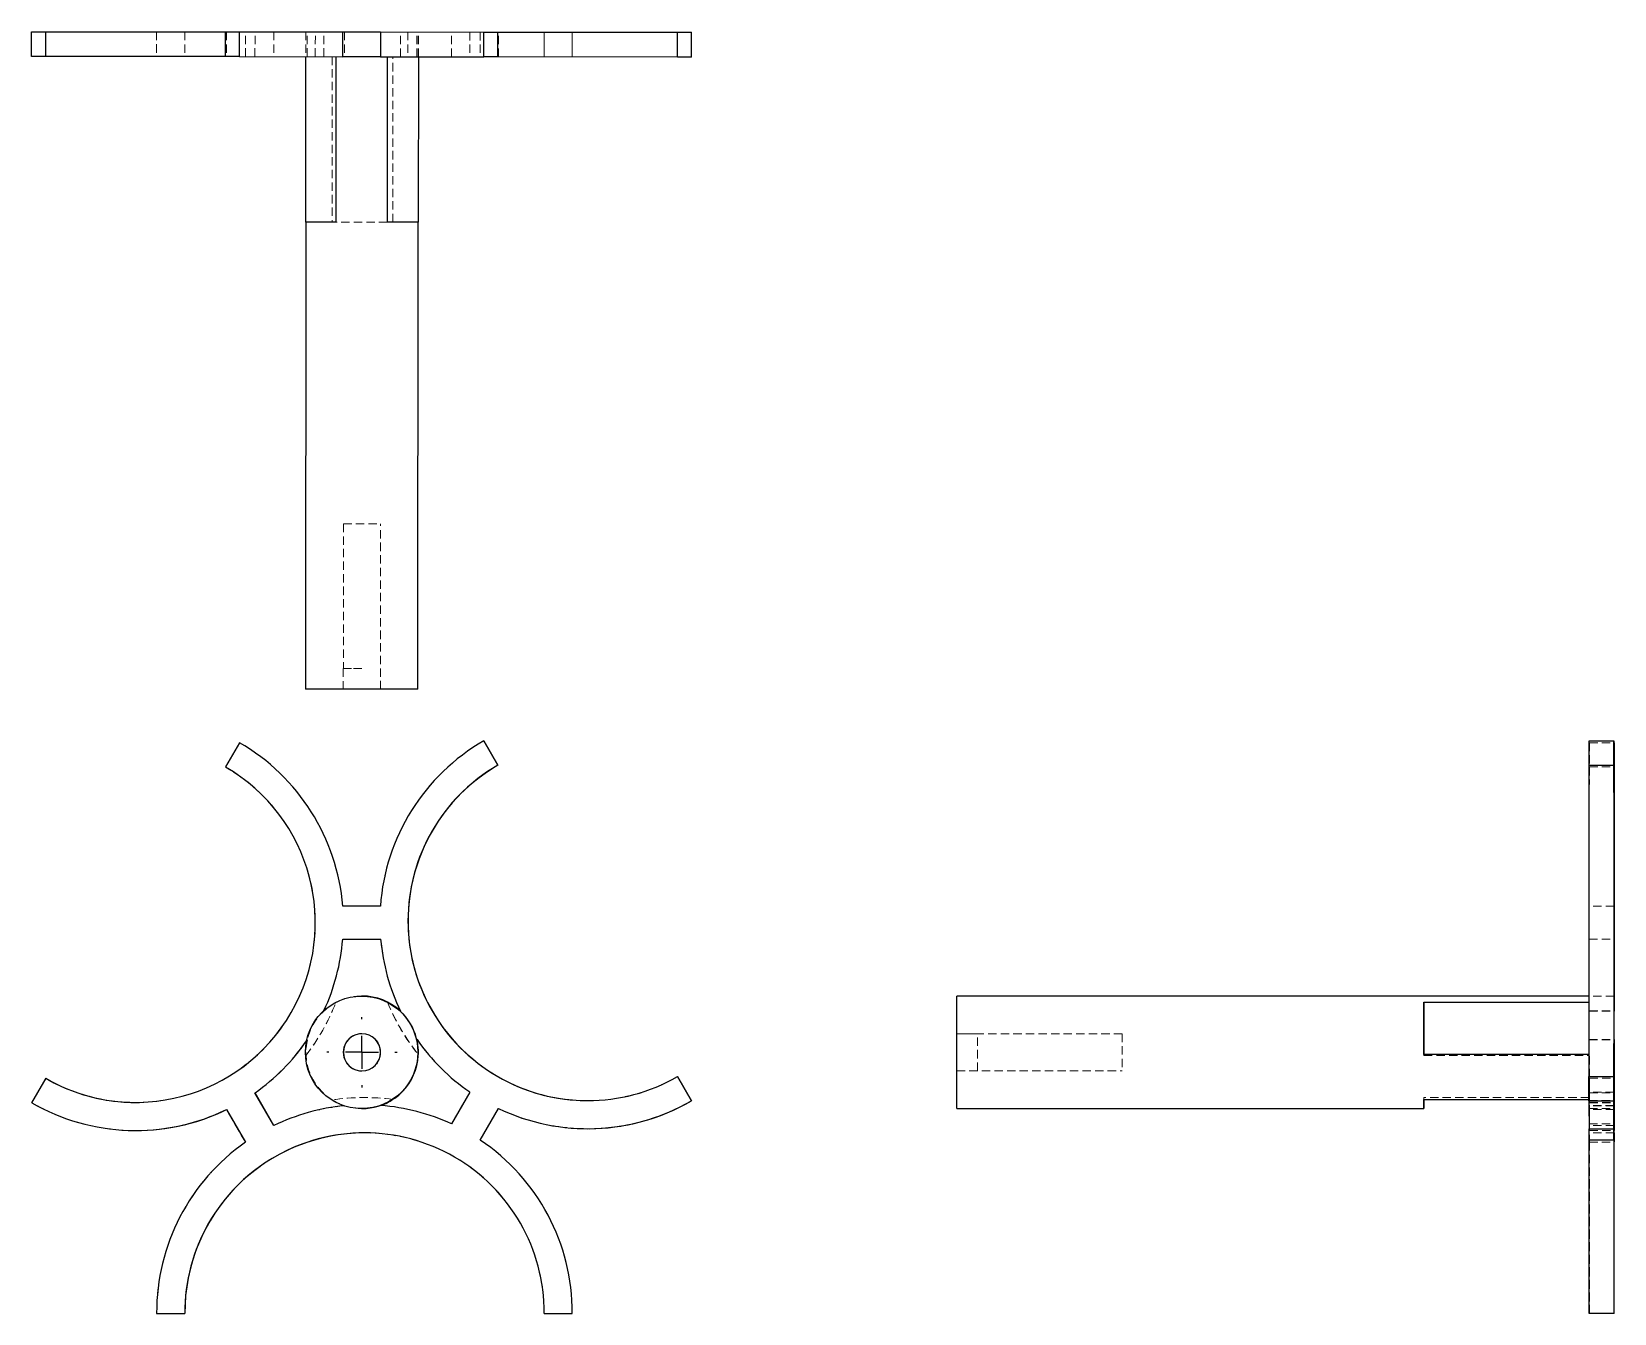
# Model space of a CAD drawing. Header units: millimetres. Extents: x 33 to 273, y 14 to 208.
import ezdxf

# ---------------------------------------------------------------- set-up
doc = ezdxf.new("R2010")
doc.units = ezdxf.units.MM
doc.linetypes.add('HIDDEN', pattern=[1.905, 1.27, -0.635])
doc.layers.add('10', color=7, linetype='Continuous')

# ---------------------------------------------------------------- blocks, each defined once
blk = doc.blocks.new('SW_CENTERMARKSYMBOL_0')
at = {"layer": '10', "color": 0}
for p, q in [((0, 5), (0, 5.32)), ((0, 0), (0, 2.5)), ((-5, 0), (-5.32, 0)), ((0, 0), (-2.5, 0)), ((0, 0), (0, -2.5)), ((0, 0), (2.5, 0)), ((5, 0), (5.32, 0)), ((0, -5), (0, -5.32))]:
    blk.add_line(p, q, dxfattribs=at)

msp = doc.modelspace()

# ---------------------------------------------------------------- linework, layer by layer
at = {"color": 7, "linetype": 'Continuous', "lineweight": 25}
for p, q in [((33, 204.06), (33, 207.82)), ((33, 207.82), (35.14, 207.82)), ((35.13, 204.06), (35.14, 207.82)), ((35.14, 207.82), (62.37, 207.8)), ((62.37, 204.04), (62.37, 207.8)), ((62.37, 207.8), (64.5, 207.8)), ((64.49, 204.04), (64.5, 207.8)), ((64.5, 207.8), (80.14, 207.78)), ((80.14, 204.02), (80.14, 207.78)), ((80.14, 207.78), (85.84, 207.78)), ((85.84, 207.78), (85.84, 204.02)), ((85.84, 207.78), (101.51, 207.77)), ((101.5, 204.01), (101.51, 207.77)), ((101.51, 207.77), (103.64, 207.77)), ((103.64, 204), (103.64, 207.77)), ((103.64, 207.77), (130.87, 207.74)), ((130.87, 203.98), (130.87, 207.74)), ((130.87, 207.74), (133, 207.74)), ((133, 203.98), (133, 207.74)), ((35.13, 204.06), (33, 204.06)), ((62.37, 204.04), (35.13, 204.06)), ((64.49, 204.04), (62.37, 204.04)), ((64.49, 204.04), (80.14, 204.02)), ((74.55, 178.96), (74.57, 204.03)), ((79.1, 204.02), (79.08, 178.95)), ((85.84, 204.02), (80.14, 204.02)), ((85.84, 204.02), (101.5, 204.01)), ((86.9, 178.95), (86.92, 204.02)), ((91.6, 204.01), (91.58, 178.94)), ((103.64, 204), (101.5, 204.01)), ((130.87, 203.98), (103.64, 204)), ((133, 203.98), (130.87, 203.98)), ((74.53, 178.96), (74.48, 108.19)), ((79.08, 178.95), (74.53, 178.96)), ((91.58, 178.94), (86.9, 178.95)), ((91.52, 108.18), (91.58, 178.94)), ((83, 108.18), (74.48, 108.19)), ((91.52, 108.18), (83, 108.18)), ((64.49, 100.09), (62.37, 96.41)), ((64.49, 100.09), (64.5, 100.09)), ((103.64, 96.68), (101.5, 100.37)), ((101.5, 100.37), (101.51, 100.37)), ((101.51, 100.37), (103.64, 96.68)), ((269, 96.68), (269.01, 100.37)), ((269.01, 100.37), (272.77, 100.37)), ((272.77, 100.37), (272.77, 96.68)), ((272.77, 100.09), (272.8, 100.09)), ((272.8, 96.41), (272.8, 100.09)), ((103.64, 96.68), (103.64, 96.68)), ((269, 96.68), (272.77, 96.68)), ((85.84, 75.33), (80.14, 75.33)), ((272.78, 75.33), (272.78, 75.33)), ((80.14, 70.31), (85.88, 70.31)), ((272.78, 70.31), (272.78, 70.31)), ((83.08, 61.71), (83, 61.71)), ((86.9, 60.79), (86.92, 60.79)), ((269.01, 61.71), (173.18, 61.71)), ((243.95, 60.79), (269.01, 60.79)), ((272.78, 61.71), (272.78, 61.71)), ((272.79, 59.44), (272.79, 59.43)), ((272.79, 59.44), (272.79, 59.44)), ((91.41, 55.1), (91.39, 55.08)), ((91.41, 55.1), (91.39, 55.08)), ((91.39, 55.08), (91.39, 55.08)), ((91.6, 52.86), (91.58, 52.86)), ((269.01, 52.86), (243.94, 52.86)), ((272.78, 55.1), (272.78, 55.08)), ((272.78, 55.08), (272.78, 55.08)), ((35.13, 49.24), (33, 45.55)), ((35.13, 49.24), (35.14, 49.24)), ((130.87, 49.51), (130.87, 49.51)), ((130.87, 49.51), (133, 45.82)), ((133, 45.82), (130.87, 49.51)), ((268.98, 49.51), (272.74, 49.51)), ((268.98, 45.82), (268.98, 49.51)), ((272.74, 49.51), (272.74, 45.82)), ((272.8, 49.24), (272.82, 49.24)), ((272.82, 45.55), (272.82, 49.24)), ((69.71, 42.09), (66.84, 47.04)), ((66.84, 47.04), (66.85, 47.04)), ((69.71, 42.09), (66.85, 47.04)), ((87.73, 46.05), (87.75, 46.05)), ((99.38, 47.16), (96.6, 42.35)), ((133, 45.82), (133, 45.82)), ((243.95, 46.05), (268.98, 46.05)), ((243.95, 46.05), (243.95, 45.97)), ((268.98, 45.97), (243.95, 45.97)), ((268.98, 45.82), (272.74, 45.82)), ((272.77, 42.35), (272.77, 47.16)), ((272.79, 42.09), (272.8, 47.04)), ((272.79, 47.04), (272.8, 47.04)), ((62.52, 44.5), (65.38, 39.55)), ((83, 44.66), (83.06, 44.66)), ((85.9, 45.14), (85.9, 45.14)), ((100.98, 39.89), (103.73, 44.66)), ((100.98, 39.89), (103.73, 44.66)), ((173.18, 44.66), (243.95, 44.66)), ((272.78, 45.14), (272.77, 45.14)), ((272.77, 39.89), (272.77, 44.66)), ((272.8, 39.55), (272.8, 44.5)), ((48.75, 41.33), (48.75, 41.33)), ((117.25, 41.6), (117.25, 41.6)), ((268.99, 41.6), (272.75, 41.6)), ((269.01, 39.89), (269.01, 41.6)), ((272.8, 41.33), (272.81, 41.33)), ((100.98, 39.89), (100.98, 39.89)), ((272.77, 39.89), (269.01, 39.89)), ((51.94, 13.63), (56.2, 13.63)), ((56.21, 13.63), (56.2, 13.63)), ((110.67, 13.63), (114.92, 13.63)), ((114.92, 13.63), (114.92, 13.63)), ((272.76, 13.63), (269, 13.63)), ((272.76, 13.63), (272.76, 13.63)), ((272.8, 13.63), (272.76, 13.63)), ((272.8, 13.63), (272.81, 13.63))]:
    msp.add_line(p, q, dxfattribs=at)
at = {"color": 7, "linetype": 'HIDDEN', "lineweight": 18}
for p, q in [((51.94, 207.81), (51.94, 204.05)), ((51.94, 207.81), (51.94, 204.05)), ((56.21, 207.8), (56.2, 204.04)), ((56.2, 207.8), (56.2, 204.04)), ((62.53, 207.8), (62.52, 204.04)), ((65.38, 204.04), (65.38, 207.8)), ((66.84, 204.03), (66.85, 207.8)), ((69.71, 207.79), (69.71, 204.03)), ((74.56, 207.79), (74.55, 204.03)), ((74.77, 204.03), (74.77, 207.79)), ((75.98, 204.03), (75.99, 207.79)), ((77.25, 204.03), (77.26, 207.79)), ((77.28, 204.03), (77.28, 207.79)), ((80.41, 207.78), (80.4, 204.02)), ((85.88, 204.02), (85.89, 207.78)), ((85.9, 207.78), (85.9, 204.02)), ((88.88, 204.02), (88.88, 207.78)), ((90.02, 207.78), (90.02, 204.02)), ((91.39, 204.01), (91.39, 207.78)), ((91.41, 204.01), (91.41, 207.78)), ((91.6, 204.01), (91.61, 207.78)), ((96.6, 204.01), (96.61, 207.77)), ((99.39, 207.77), (99.38, 204.01)), ((100.98, 207.77), (100.98, 204.01)), ((103.73, 204), (103.73, 207.77)), ((110.67, 207.76), (110.67, 204)), ((110.67, 204), (110.67, 207.76)), ((114.92, 207.76), (114.92, 204)), ((114.92, 204), (114.92, 207.76)), ((78.54, 204.03), (78.52, 178.95)), ((87.73, 178.95), (87.75, 204.02)), ((86.9, 178.95), (79.08, 178.95)), ((80.23, 133.26), (85.87, 133.26)), ((80.23, 133.26), (80.23, 111.33)), ((85.87, 108.18), (85.87, 133.26)), ((80.23, 111.33), (80.22, 111.32)), ((80.22, 111.32), (83.05, 111.32)), ((80.22, 111.32), (80.22, 108.19)), ((83.05, 111.32), (80.23, 111.33)), ((85.86, 108.18), (85.86, 108.18)), ((62.37, 96.41), (64.5, 100.09)), ((269.04, 100.09), (272.77, 100.09)), ((269.04, 100.09), (269.04, 96.41)), ((62.37, 96.41), (62.37, 96.41)), ((269.04, 96.41), (272.8, 96.41)), ((85.84, 75.33), (85.84, 75.33)), ((272.78, 75.33), (269.02, 75.33)), ((85.88, 70.31), (85.89, 70.31)), ((269.02, 70.31), (272.78, 70.31)), ((79.1, 60.72), (79.08, 60.72)), ((269.02, 60.72), (243.95, 60.72)), ((272.78, 61.71), (269.01, 61.71)), ((269.01, 60.79), (269.02, 60.79)), ((77.29, 59.51), (77.25, 59.44)), ((77.25, 59.44), (77.28, 59.43)), ((77.25, 59.44), (77.26, 59.44)), ((77.29, 59.51), (77.26, 59.44)), ((77.26, 59.44), (77.28, 59.43)), ((77.28, 59.43), (77.28, 59.43)), ((88.88, 59.43), (88.88, 59.43)), ((269.02, 59.43), (272.78, 59.43)), ((269.03, 59.44), (272.79, 59.44)), ((269.03, 59.44), (269.03, 59.43)), ((272.78, 59.43), (272.79, 59.43)), ((173.18, 56), (176.32, 56)), ((198.26, 56), (173.18, 56)), ((198.26, 56), (198.26, 50.36)), ((74.77, 55.08), (74.65, 54.92)), ((74.77, 55.08), (74.65, 54.91)), ((74.77, 55.08), (74.77, 55.08)), ((91.41, 55.1), (91.41, 55.1)), ((91.41, 55.1), (91.41, 55.1)), ((269.01, 55.1), (272.78, 55.1)), ((269.01, 55.1), (269.01, 55.08)), ((269.01, 55.08), (272.78, 55.08)), ((269.01, 52.86), (269.01, 52.86)), ((272.78, 55.08), (272.79, 55.08)), ((74.55, 52.7), (74.57, 52.7)), ((243.96, 52.7), (269.03, 52.7)), ((33, 45.55), (35.14, 49.24)), ((176.32, 50.36), (173.18, 50.36)), ((173.18, 50.36), (198.26, 50.36)), ((176.32, 50.36), (176.32, 50.36)), ((269.06, 49.24), (272.8, 49.24)), ((269.06, 49.24), (269.06, 45.55)), ((48.75, 45.59), (48.75, 45.59)), ((78.54, 45.97), (78.52, 45.97)), ((83.44, 46.34), (83.42, 46.34)), ((96.61, 42.35), (99.39, 47.16)), ((99.39, 47.16), (99.38, 47.16)), ((117.25, 45.86), (117.26, 45.86)), ((269.02, 46.34), (243.95, 46.34)), ((268.98, 46.05), (269.02, 46.05)), ((269.03, 45.97), (268.98, 45.97)), ((268.99, 45.86), (272.75, 45.86)), ((272.77, 47.16), (269.01, 47.16)), ((269.01, 47.16), (269.01, 42.35)), ((269.03, 47.04), (272.79, 47.04)), ((269.03, 42.09), (269.03, 47.04)), ((269.05, 45.59), (272.81, 45.59)), ((33, 45.55), (33, 45.55)), ((62.53, 44.5), (62.52, 44.5)), ((65.38, 39.55), (62.53, 44.5)), ((80.41, 45.09), (80.4, 45.09)), ((103.73, 44.66), (103.73, 44.66)), ((103.73, 44.66), (103.73, 44.66)), ((269, 44.66), (272.77, 44.66)), ((269.01, 41.6), (269, 44.66)), ((272.77, 45.14), (269.02, 45.14)), ((272.78, 45.09), (269.02, 45.09)), ((269.04, 44.5), (269.04, 39.55)), ((272.8, 44.5), (269.04, 44.5)), ((269.06, 45.55), (272.82, 45.55)), ((69.71, 42.09), (69.71, 42.09)), ((69.71, 42.09), (69.71, 42.09)), ((83.44, 40.98), (83.44, 40.98)), ((96.6, 42.35), (96.61, 42.35)), ((269.01, 42.35), (272.77, 42.35)), ((272.78, 40.98), (269.02, 40.98)), ((272.79, 42.09), (269.03, 42.09)), ((269.05, 41.33), (272.8, 41.33)), ((65.38, 39.55), (65.38, 39.55)), ((269.04, 39.55), (272.8, 39.55))]:
    msp.add_line(p, q, dxfattribs=at)
at = {"color": 7, "linetype": 'HIDDEN', "lineweight": 18, "flags": 128}
for points in [[(85.87, 108.18), (85.8, 108.18), (85.59, 108.18), (85.26, 108.18), (84.81, 108.18), (84.27, 108.18), (83.68, 108.18), (83.05, 108.18)], [(269.02, 75.33), (269.02, 77.51), (269.02, 79.67), (269.02, 81.8), (269.02, 83.89), (269.02, 85.92), (269.02, 87.9), (269.02, 89.8), (269.01, 91.62), (269.01, 93.35), (269.01, 94.98), (269.01, 96.5), (269.01, 97.92), (269.01, 99.21), (269.01, 100.37)], [(269.04, 100.09), (269.04, 98.94), (269.03, 97.66), (269.03, 96.27), (269.03, 94.76), (269.03, 93.15), (269.03, 91.44), (269.03, 89.64), (269.03, 87.76), (269.03, 85.81), (269.03, 83.8), (269.02, 81.73), (269.02, 79.63), (269.02, 77.49), (269.02, 75.33)], [(269.04, 96.41), (269.04, 95.38), (269.04, 94.23), (269.03, 92.98), (269.03, 91.62), (269.03, 90.16), (269.03, 88.62), (269.03, 87), (269.03, 85.3), (269.03, 83.54), (269.03, 81.73), (269.03, 79.87), (269.03, 77.98), (269.03, 76.06), (269.03, 74.12), (269.03, 72.18), (269.03, 70.24), (269.03, 68.31), (269.03, 66.4), (269.03, 64.53), (269.03, 62.7), (269.03, 60.92), (269.03, 59.21), (269.03, 57.56), (269.03, 55.99), (269.03, 54.5), (269.03, 53.11), (269.04, 51.82), (269.04, 50.64), (269.04, 49.57), (269.04, 48.62), (269.04, 47.79), (269.04, 47.09), (269.04, 46.52), (269.05, 46.08), (269.05, 45.78), (269.05, 45.62), (269.05, 45.6), (269.05, 45.71), (269.05, 45.97), (269.06, 46.36), (269.06, 46.88), (269.06, 47.54), (269.06, 48.33), (269.06, 49.24)], [(269.02, 59.43), (269.02, 60.72), (269.02, 62.04), (269.02, 63.37), (269.02, 64.73), (269.02, 66.11), (269.02, 67.5), (269.02, 68.9), (269.02, 70.31)], [(269.02, 70.31), (269.02, 68.91), (269.02, 67.51), (269.02, 66.12), (269.02, 64.75), (269.02, 63.39), (269.03, 62.05), (269.03, 60.73), (269.03, 59.44)], [(173.18, 61.71), (173.18, 61.64), (173.19, 61.44), (173.19, 61.11), (173.19, 60.65), (173.19, 60.08), (173.19, 59.4), (173.19, 58.62), (173.19, 57.75), (173.19, 56.81), (173.19, 55.82), (173.19, 54.78), (173.19, 53.72), (173.19, 52.65), (173.19, 51.58), (173.19, 50.55), (173.19, 49.55), (173.19, 48.61), (173.19, 47.75), (173.19, 46.97), (173.19, 46.29), (173.19, 45.71), (173.19, 45.26), (173.19, 44.93), (173.18, 44.73), (173.18, 44.66), (173.18, 44.66)], [(243.95, 60.72), (243.95, 60.16), (243.95, 59.48), (243.95, 58.7), (243.96, 57.84), (243.96, 56.9), (243.96, 55.9), (243.96, 54.85), (243.96, 53.78), (243.96, 52.7)], [(243.96, 52.7), (243.96, 53.63), (243.96, 54.58), (243.95, 55.56), (243.95, 56.55), (243.95, 57.57), (243.95, 58.6), (243.95, 59.65), (243.95, 60.72)], [(269.01, 52.86), (269.02, 53.77), (269.02, 54.71), (269.02, 55.67), (269.02, 56.66), (269.02, 57.66), (269.02, 58.69), (269.02, 59.73), (269.02, 60.79)], [(269.02, 60.79), (269.02, 60.65), (269.02, 60.5), (269.02, 60.35), (269.02, 60.18), (269.02, 60), (269.02, 59.82), (269.02, 59.63), (269.02, 59.43)], [(269.03, 59.43), (269.03, 59.61), (269.03, 59.79), (269.03, 59.97), (269.03, 60.13), (269.03, 60.29), (269.02, 60.44), (269.02, 60.59), (269.02, 60.72)], [(269.02, 60.72), (269.02, 59.65), (269.03, 58.6), (269.03, 57.57), (269.03, 56.55), (269.03, 55.56), (269.03, 54.58), (269.03, 53.63), (269.03, 52.7)], [(173.18, 50.36), (173.18, 50.43), (173.18, 50.64), (173.18, 50.97), (173.18, 51.42), (173.18, 51.96), (173.18, 52.55), (173.18, 53.18), (173.18, 53.81), (173.18, 54.41), (173.18, 54.94), (173.18, 55.39), (173.18, 55.73), (173.18, 55.93), (173.18, 56)], [(173.18, 56), (173.18, 55.93), (173.18, 55.72), (173.18, 55.38), (173.18, 54.94), (173.18, 54.4), (173.18, 53.81), (173.18, 53.18), (173.18, 52.56), (173.18, 51.96), (173.18, 51.43), (173.18, 50.98), (173.18, 50.64), (173.18, 50.43), (173.18, 50.36)], [(173.18, 50.36), (173.18, 50.43), (173.18, 50.64), (173.18, 50.97), (173.19, 51.42), (173.19, 51.96), (173.19, 52.55), (173.19, 53.18), (173.19, 53.81), (173.19, 54.41), (173.19, 54.94), (173.18, 55.39), (173.18, 55.73), (173.18, 55.93), (173.18, 56)], [(176.32, 50.36), (176.32, 50.43), (176.32, 50.64), (176.32, 50.97), (176.32, 51.42), (176.32, 51.96), (176.32, 52.55), (176.32, 53.18), (176.32, 53.81), (176.32, 54.41), (176.32, 54.94), (176.32, 55.39), (176.32, 55.72), (176.32, 55.93), (176.32, 56)], [(269.01, 47.16), (269.01, 47.99), (269.01, 48.87), (269.01, 49.8), (269.01, 50.77), (269.01, 51.79), (269.01, 52.85), (269.01, 53.96), (269.01, 55.1)], [(269.01, 55.08), (269.01, 54.81), (269.01, 54.53), (269.01, 54.26), (269.01, 53.98), (269.01, 53.7), (269.01, 53.42), (269.01, 53.14), (269.01, 52.86)], [(269.03, 52.7), (269.03, 53), (269.03, 53.3), (269.03, 53.6), (269.03, 53.9), (269.03, 54.2), (269.03, 54.5), (269.03, 54.79), (269.03, 55.08)], [(269.03, 55.08), (269.03, 53.93), (269.03, 52.81), (269.03, 51.74), (269.03, 50.71), (269.03, 49.72), (269.03, 48.78), (269.03, 47.89), (269.03, 47.04)], [(268.98, 49.51), (268.98, 48.59), (268.99, 47.81), (268.99, 47.15), (268.99, 46.62), (268.99, 46.23), (268.99, 45.98), (268.99, 45.86), (268.99, 45.89), (269, 46.05), (269, 46.35), (269, 46.78), (269, 47.35), (269, 48.06), (269, 48.88), (269, 49.51)], [(243.95, 46.05), (243.95, 46.18), (243.95, 46.28), (243.95, 46.33), (243.95, 46.34), (243.95, 46.31), (243.95, 46.23), (243.95, 46.12), (243.95, 46.05)], [(269.03, 45.97), (269.02, 46.12), (269.02, 46.23), (269.02, 46.31), (269.02, 46.34), (269.02, 46.33), (269.02, 46.28), (269.02, 46.18), (269.02, 46.05)], [(269.02, 45.14), (269.02, 45.23), (269.02, 45.32), (269.02, 45.43), (269.02, 45.54), (269.02, 45.66), (269.02, 45.78), (269.02, 45.91), (269.02, 46.05)], [(269.02, 45.09), (269.02, 45.17), (269.02, 45.27), (269.02, 45.37), (269.02, 45.47), (269.02, 45.59), (269.02, 45.71), (269.02, 45.83), (269.03, 45.97)], [(269.01, 42.35), (269.01, 42.9), (269.01, 43.4), (269.01, 43.84), (269.01, 44.22), (269.02, 44.54), (269.02, 44.8), (269.02, 45), (269.02, 45.14)], [(269.02, 45.09), (269.02, 44.92), (269.03, 44.7), (269.03, 44.41), (269.03, 44.06), (269.03, 43.66), (269.03, 43.19), (269.03, 42.67), (269.03, 42.09)], [(269.04, 44.5), (269.04, 43.61), (269.04, 42.86), (269.04, 42.26), (269.05, 41.8), (269.05, 41.5), (269.05, 41.34), (269.05, 41.35), (269.05, 41.5), (269.05, 41.81), (269.06, 42.26), (269.06, 42.87), (269.06, 43.62), (269.06, 44.51), (269.06, 45.55)], [(269.04, 13.63), (269.04, 15.58), (269.04, 17.52), (269.04, 19.44), (269.04, 21.33), (269.04, 23.18), (269.04, 24.98), (269.04, 26.73), (269.04, 28.41), (269.04, 30.01), (269.04, 31.53), (269.04, 32.96), (269.04, 34.29), (269.03, 35.52), (269.03, 36.63), (269.03, 37.63), (269.03, 38.5), (269.03, 39.25), (269.03, 39.87), (269.03, 40.35), (269.02, 40.7), (269.02, 40.91), (269.02, 40.98), (269.02, 40.91), (269.02, 40.7), (269.02, 40.35), (269.02, 39.87), (269.01, 39.25), (269.01, 38.5), (269.01, 37.63), (269.01, 36.63), (269.01, 35.52), (269.01, 34.29), (269.01, 32.96), (269, 31.53), (269, 30.01), (269, 28.41), (269, 26.73), (269, 24.98), (269, 23.18), (269, 21.33), (269, 19.44), (269, 17.52), (269, 15.58), (269, 13.63)], [(269.04, 39.55), (269.04, 38.25), (269.04, 36.83), (269.04, 35.3), (269.04, 33.67), (269.04, 31.94), (269.04, 30.13), (269.04, 28.24), (269.05, 26.28), (269.05, 24.27), (269.05, 22.2), (269.05, 20.09), (269.05, 17.95), (269.05, 15.8), (269.05, 13.63)]]:
    msp.add_lwpolyline(points, dxfattribs=at)
at = {"color": 7, "linetype": 'Continuous', "lineweight": 25, "flags": 128}
for points in [[(272.78, 75.33), (272.78, 77.51), (272.78, 79.67), (272.78, 81.8), (272.78, 83.89), (272.78, 85.92), (272.78, 87.9), (272.78, 89.8), (272.78, 91.62), (272.77, 93.35), (272.77, 94.98), (272.77, 96.5), (272.77, 97.92), (272.77, 99.21), (272.77, 100.37)], [(272.8, 100.09), (272.8, 98.94), (272.79, 97.66), (272.79, 96.27), (272.79, 94.76), (272.79, 93.15), (272.79, 91.44), (272.79, 89.64), (272.79, 87.76), (272.79, 85.81), (272.79, 83.8), (272.79, 81.73), (272.79, 79.63), (272.78, 77.49), (272.78, 75.33)], [(269, 49.51), (269.01, 49.84), (269.01, 50.91), (269.01, 52.09), (269.01, 53.38), (269.01, 54.77), (269.01, 56.26), (269.01, 57.83), (269.01, 59.47), (269.01, 61.19), (269.01, 62.97), (269.01, 64.8), (269.02, 66.67), (269.02, 68.57), (269.02, 70.5), (269.02, 72.44), (269.02, 74.39), (269.02, 76.32), (269.02, 78.25), (269.02, 80.14), (269.01, 82), (269.01, 83.81), (269.01, 85.57), (269.01, 87.27), (269.01, 88.89), (269.01, 90.43), (269.01, 91.88), (269.01, 93.24), (269.01, 94.5), (269.01, 95.65), (269, 96.68)], [(272.77, 96.68), (272.77, 95.65), (272.77, 94.5), (272.77, 93.24), (272.77, 91.88), (272.77, 90.43), (272.77, 88.89), (272.77, 87.27), (272.77, 85.57), (272.77, 83.81), (272.78, 82), (272.78, 80.14), (272.78, 78.25), (272.78, 76.32), (272.78, 74.39), (272.78, 72.44), (272.78, 70.5), (272.78, 68.57), (272.78, 66.67), (272.78, 64.8), (272.78, 62.97), (272.77, 61.19), (272.77, 59.47), (272.77, 57.83), (272.77, 56.26), (272.77, 54.77), (272.77, 53.38), (272.77, 52.09), (272.77, 50.91), (272.77, 49.84), (272.76, 48.88), (272.76, 48.06), (272.76, 47.35), (272.76, 46.78), (272.76, 46.35), (272.76, 46.05), (272.76, 45.89), (272.75, 45.86), (272.75, 45.98), (272.75, 46.23), (272.75, 46.62), (272.75, 47.15), (272.75, 47.81), (272.74, 48.59), (272.74, 49.51)], [(272.82, 49.24), (272.82, 48.33), (272.82, 47.54), (272.82, 46.88), (272.82, 46.36), (272.81, 45.97), (272.81, 45.71), (272.81, 45.6), (272.81, 45.62), (272.81, 45.78), (272.81, 46.08), (272.8, 46.52), (272.8, 47.09), (272.8, 47.79), (272.8, 48.62), (272.8, 49.57), (272.8, 50.64), (272.8, 51.82), (272.8, 53.11), (272.79, 54.5), (272.79, 55.99), (272.79, 57.56), (272.79, 59.21), (272.79, 60.92), (272.79, 62.7), (272.79, 64.53), (272.79, 66.4), (272.79, 68.31), (272.79, 70.24), (272.79, 72.18), (272.79, 74.12), (272.79, 76.06), (272.79, 77.98), (272.79, 79.87), (272.79, 81.73), (272.79, 83.54), (272.79, 85.3), (272.79, 87), (272.79, 88.62), (272.79, 90.16), (272.79, 91.62), (272.8, 92.98), (272.8, 94.23), (272.8, 95.38), (272.8, 96.41)], [(272.78, 70.31), (272.78, 68.91), (272.78, 67.51), (272.79, 66.12), (272.79, 64.75), (272.79, 63.39), (272.79, 62.05), (272.79, 60.73), (272.79, 59.44)], [(272.78, 59.43), (272.78, 60.72), (272.78, 62.04), (272.78, 63.37), (272.78, 64.73), (272.78, 66.11), (272.78, 67.5), (272.78, 68.9), (272.78, 70.31)], [(173.18, 44.66), (173.18, 44.73), (173.18, 44.93), (173.18, 45.26), (173.18, 45.71), (173.18, 46.29), (173.18, 46.97), (173.18, 47.75), (173.18, 48.61), (173.18, 49.55), (173.18, 50.55), (173.18, 51.58), (173.18, 52.65), (173.18, 53.72), (173.18, 54.78), (173.18, 55.82), (173.18, 56.81), (173.18, 57.75), (173.18, 58.62), (173.18, 59.4), (173.18, 60.08), (173.18, 60.65), (173.18, 61.11), (173.18, 61.44), (173.18, 61.64), (173.18, 61.71)], [(243.94, 52.86), (243.94, 53.94), (243.94, 55), (243.94, 56.04), (243.94, 57.04), (243.94, 57.97), (243.94, 58.82), (243.94, 59.58), (243.95, 60.24), (243.95, 60.79)], [(243.95, 60.79), (243.95, 59.73), (243.95, 58.69), (243.95, 57.66), (243.94, 56.66), (243.94, 55.67), (243.94, 54.71), (243.94, 53.77), (243.94, 52.86)], [(272.79, 59.43), (272.79, 60.16), (272.79, 60.76), (272.78, 61.22), (272.78, 61.53), (272.78, 61.69), (272.78, 61.69), (272.78, 61.53), (272.78, 61.22), (272.78, 60.76), (272.78, 60.16), (272.78, 59.43)], [(272.77, 47.16), (272.77, 47.99), (272.77, 48.87), (272.77, 49.8), (272.77, 50.77), (272.77, 51.79), (272.77, 52.85), (272.77, 53.96), (272.78, 55.1)], [(272.78, 45.09), (272.79, 45.52), (272.79, 46.09), (272.79, 46.78), (272.79, 47.6), (272.79, 48.51), (272.79, 49.5), (272.79, 50.57), (272.79, 51.68), (272.79, 52.81), (272.79, 53.95), (272.79, 55.08)], [(272.78, 55.08), (272.78, 53.97), (272.78, 52.84), (272.78, 51.72), (272.78, 50.62), (272.78, 49.57), (272.78, 48.58), (272.78, 47.67), (272.78, 46.86), (272.78, 46.16), (272.78, 45.58), (272.78, 45.14)], [(272.79, 55.08), (272.79, 53.93), (272.79, 52.81), (272.79, 51.74), (272.79, 50.71), (272.79, 49.72), (272.79, 48.78), (272.79, 47.89), (272.8, 47.04)], [(243.95, 45.97), (243.95, 45.45), (243.95, 45.06), (243.95, 44.8), (243.95, 44.67), (243.95, 44.68), (243.95, 44.83), (243.95, 45.11), (243.95, 45.52), (243.95, 46.05)], [(272.74, 45.82), (272.74, 44.8), (272.74, 43.91), (272.75, 43.17), (272.75, 42.56), (272.75, 42.1), (272.75, 41.79), (272.75, 41.63), (272.76, 41.62), (272.76, 41.76), (272.76, 42.04), (272.76, 42.48), (272.76, 43.06), (272.76, 43.79), (272.77, 44.66)], [(272.78, 45.14), (272.78, 45), (272.78, 44.8), (272.78, 44.54), (272.78, 44.22), (272.77, 43.84), (272.77, 43.4), (272.77, 42.9), (272.77, 42.35)], [(272.79, 42.09), (272.79, 42.67), (272.79, 43.19), (272.79, 43.66), (272.79, 44.06), (272.79, 44.41), (272.79, 44.7), (272.79, 44.92), (272.78, 45.09)], [(272.8, 44.5), (272.8, 43.61), (272.8, 42.86), (272.8, 42.26), (272.81, 41.8), (272.81, 41.5), (272.81, 41.34), (272.81, 41.35), (272.81, 41.5), (272.82, 41.81), (272.82, 42.26), (272.82, 42.87), (272.82, 43.62), (272.82, 44.51), (272.82, 45.55)], [(272.8, 13.63), (272.8, 15.58), (272.8, 17.52), (272.8, 19.44), (272.8, 21.33), (272.8, 23.18), (272.8, 24.98), (272.8, 26.73), (272.8, 28.41), (272.8, 30.01), (272.8, 31.53), (272.8, 32.96), (272.8, 34.29), (272.8, 35.52), (272.79, 36.63), (272.79, 37.63), (272.79, 38.5), (272.79, 39.25), (272.79, 39.87), (272.79, 40.35), (272.79, 40.7), (272.78, 40.91), (272.78, 40.98), (272.78, 40.91), (272.78, 40.7), (272.78, 40.35), (272.78, 39.87), (272.77, 39.25), (272.77, 38.5), (272.77, 37.63), (272.77, 36.63), (272.77, 35.52), (272.77, 34.29), (272.77, 32.96), (272.77, 31.53), (272.76, 30.01), (272.76, 28.41), (272.76, 26.73), (272.76, 24.98), (272.76, 23.18), (272.76, 21.33), (272.76, 19.44), (272.76, 17.52), (272.76, 15.58), (272.76, 13.63)], [(269, 13.63), (269, 15.69), (269, 17.75), (269, 19.79), (269, 21.8), (269, 23.78), (269, 25.71), (269, 27.59), (269, 29.42), (269, 31.17), (269, 32.85), (269, 34.45), (269, 35.96), (269, 37.37), (269.01, 38.69), (269.01, 39.89)], [(272.77, 39.89), (272.77, 38.69), (272.77, 37.37), (272.76, 35.96), (272.76, 34.45), (272.76, 32.85), (272.76, 31.17), (272.76, 29.42), (272.76, 27.59), (272.76, 25.71), (272.76, 23.78), (272.76, 21.8), (272.76, 19.79), (272.76, 17.75), (272.76, 15.69), (272.76, 13.63)], [(272.81, 13.63), (272.81, 15.8), (272.81, 17.95), (272.81, 20.09), (272.81, 22.2), (272.81, 24.27), (272.81, 26.28), (272.81, 28.24), (272.8, 30.13), (272.8, 31.94), (272.8, 33.67), (272.8, 35.3), (272.8, 36.83), (272.8, 38.25), (272.8, 39.55)]]:
    msp.add_lwpolyline(points, dxfattribs=at)
at = {"color": 7, "linetype": 'Continuous', "lineweight": 25}
msp.add_circle((83, 53.18), 8.52, dxfattribs=at)
for centre, radius, start, end in [((48.75, 72.82), 31.49, 4.5664, 60), ((48.75, 72.82), 31.49, 4.5664, 60), ((117.25, 73.1), 31.49, 120, 175.9406), ((48.75, 72.82), 27.23, 240, 60), ((117.25, 73.09), 27.23, 120, 300), ((117.26, 73.09), 27.23, 120, 270), ((48.75, 72.82), 31.49, 334.9956, 355.4336), ((48.75, 72.82), 31.49, 335.0052, 355.4336), ((117.25, 73.1), 31.49, 185.0737, 205.7264), ((83.08, 53.18), 8.52, 47.1062, 90), ((83.06, 53.18), 8.52, 357.8134, 63.2256), ((83.08, 53.18), 8.52, 47.1062, 63.2256), ((83.04, 53.18), 2.82, 89.8748, 270.1252), ((83.04, 53.18), 2.82, 89.9009, 270.0991), ((83.05, 53.18), 2.82, 90.099, 269.901), ((83.04, 53.18), 2.82, 270.1252, 89.8748), ((48.75, 72.82), 31.49, 305.0737, 325.3561), ((48.75, 72.82), 31.49, 305.0737, 325.3421), ((83.08, 53.18), 8.52, 289.3143, 12.8938), ((83.08, 53.18), 8.52, 357.8134, 12.8938), ((117.25, 73.1), 31.49, 214.8592, 235.4336), ((48.75, 72.82), 27.23, 240, 270), ((83.06, 53.18), 8.52, 270, 303.2256), ((83.08, 53.18), 8.52, 289.3143, 303.2256), ((117.25, 73.1), 31.49, 244.5663, 300), ((117.25, 73.1), 31.49, 270, 300), ((757.67, 45.21), 488.69, 179.9278, 180.4225), ((48.75, 72.82), 31.49, 240, 295.9406), ((48.75, 72.82), 31.49, 270, 295.9406), ((83.43, 13.74), 31.49, 95.5157, 115.8388), ((83.43, 13.74), 31.49, 65.272, 85.505), ((83.43, 13.74), 31.49, 65.272, 85.505), ((83.44, 13.74), 27.23, 359.7605, 180.2395), ((83.44, 13.74), 27.23, 90, 180.2395), ((83.43, 13.74), 31.49, 124.9724, 180.2071), ((83.43, 13.74), 31.49, 359.7929, 56.138), ((83.43, 13.74), 31.49, 359.7929, 56.138)]:
    msp.add_arc(centre, radius, start, end, dxfattribs=at)
at = {"color": 7, "linetype": 'HIDDEN', "lineweight": 18}
for centre, radius, start, end in [((117.25, 73.1), 31.49, 120, 175.9406), ((48.75, 72.82), 27.23, 270, 60), ((117.25, 73.1), 31.49, 185.0737, 205.7264), ((83.06, 53.18), 8.52, 117.8134, 183.2256), ((48.73, 72.59), 32.59, 322.3962, 338.6429), ((48.75, 72.59), 32.59, 322.3962, 338.6429), ((83.08, 53.18), 8.52, 90, 132.8938), ((83.08, 53.18), 8.52, 117.8134, 132.8938), ((117.03, 73.21), 32.59, 202.3962, 218.6428), ((117.05, 73.21), 32.59, 202.3962, 218.6428), ((83.04, 53.18), 2.82, 270.1252, 89.8748), ((83.05, 53.18), 2.82, 269.8748, 90.1252), ((-189.03, 53.18), 365.36, 359.5577, 0.4423), ((83.08, 53.18), 8.52, 167.1062, 183.2256), ((83.08, 53.18), 8.52, 167.1062, 251.7064), ((117.25, 73.1), 31.49, 214.8592, 235.4336), ((117.26, 73.09), 27.23, 270, 300), ((83.42, 13.74), 32.59, 82.3962, 98.6428), ((83.06, 53.18), 8.52, 237.8134, 270), ((83.44, 13.74), 32.59, 82.3962, 98.6428), ((83.08, 53.18), 8.52, 237.8134, 251.7064), ((48.75, 72.82), 31.49, 240, 270), ((83.43, 13.74), 31.49, 95.5157, 115.8388), ((117.25, 73.1), 31.49, 244.5663, 270), ((-88.4, 44.43), 357.41, 359.5474, 0.0367), ((83.44, 13.74), 27.23, 359.7605, 90), ((83.43, 13.74), 31.49, 124.9724, 180.2071)]:
    msp.add_arc(centre, radius, start, end, dxfattribs=at)

# ---------------------------------------------------------------- block references
at = {"layer": '10'}
msp.add_blockref('SW_CENTERMARKSYMBOL_0', (83.05, 53.18), dxfattribs=at)

doc.saveas('drawing.dxf')
